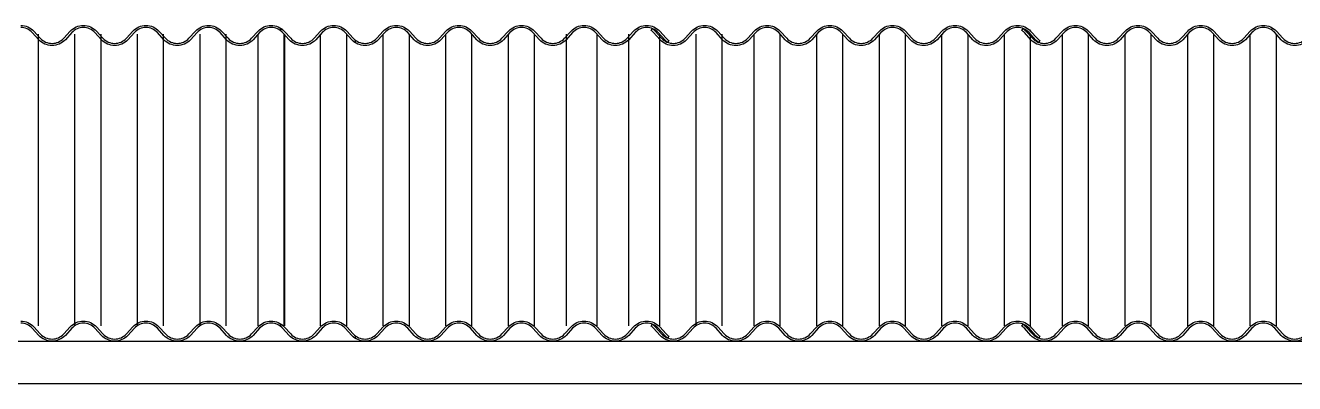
# Model space of a CAD drawing. Header units: millimetres. Extents: x 2119.4 to 2133.7, y 1136.8 to 1139.4.
# Drawn here: x 2122.941 to 2126.531, y 1136.802 to 1137.815 of the extents above; entities that cross this region are included whole.
import ezdxf

# ---------------------------------------------------------------- set-up
doc = ezdxf.new("R2010")
doc.units = ezdxf.units.MM
doc.layers.add('ALVENARIA_FINA', color=1, linetype='Continuous')
doc.layers.add('telhas', color=1, linetype='Continuous')

msp = doc.modelspace()

# ---------------------------------------------------------------- linework, layer by layer
at = {"layer": 'ALVENARIA_FINA'}
for p, q in [((2119.39, 1136.9218), (2131.8896, 1136.9218)), ((2119.39, 1136.8018), (2131.8896, 1136.8018))]:
    msp.add_line(p, q, dxfattribs=at)
at = {"layer": 'telhas'}
for p, q in [((2122.9783, 1136.9651), (2122.9783, 1137.7898)), ((2123.0815, 1136.9651), (2123.0815, 1137.7898)), ((2123.1553, 1136.9651), (2123.1553, 1137.7898)), ((2123.2585, 1136.9651), (2123.2585, 1137.7898)), ((2123.3323, 1136.9651), (2123.3323, 1137.7898)), ((2123.4355, 1136.9651), (2123.4355, 1137.7898)), ((2123.5093, 1136.9651), (2123.5093, 1137.7898)), ((2123.5994, 1136.9651), (2123.5994, 1137.7898)), ((2123.6732, 1136.9651), (2123.6732, 1137.7898)), ((2123.675, 1136.9651), (2123.675, 1137.7898)), ((2123.7764, 1136.9651), (2123.7764, 1137.7898)), ((2123.7764, 1136.9651), (2123.7764, 1137.7898)), ((2123.8502, 1136.9651), (2123.8502, 1137.7898)), ((2123.8502, 1136.9651), (2123.8502, 1137.7898)), ((2123.9534, 1136.9651), (2123.9534, 1137.7898)), ((2123.9534, 1136.9651), (2123.9534, 1137.7898)), ((2124.0272, 1136.9651), (2124.0272, 1137.7898)), ((2124.0272, 1136.9651), (2124.0272, 1137.7898)), ((2124.1304, 1136.9651), (2124.1304, 1137.7898)), ((2124.1304, 1136.9651), (2124.1304, 1137.7898)), ((2124.2042, 1136.9651), (2124.2042, 1137.7898)), ((2124.2042, 1136.9651), (2124.2042, 1137.7898)), ((2124.3074, 1136.9651), (2124.3074, 1137.7898)), ((2124.3074, 1136.9651), (2124.3074, 1137.7898)), ((2124.3812, 1136.9651), (2124.3812, 1137.7898)), ((2124.3812, 1136.9651), (2124.3812, 1137.7898)), ((2124.4713, 1136.9651), (2124.4713, 1137.7898)), ((2124.5582, 1136.9651), (2124.5582, 1137.7898)), ((2124.6483, 1136.9651), (2124.6483, 1137.7898)), ((2124.7352, 1136.9651), (2124.7352, 1137.7898)), ((2124.8384, 1136.9651), (2124.8384, 1137.7898)), ((2124.9122, 1136.9651), (2124.9122, 1137.7898)), ((2125.0023, 1136.9651), (2125.0023, 1137.7898)), ((2125.0761, 1136.9651), (2125.0761, 1137.7898)), ((2125.1793, 1136.9651), (2125.1793, 1137.7898)), ((2125.2531, 1136.9651), (2125.2531, 1137.7898)), ((2125.3563, 1136.9651), (2125.3563, 1137.7898)), ((2125.4301, 1136.9651), (2125.4301, 1137.7898)), ((2125.5333, 1136.9651), (2125.5333, 1137.7898)), ((2125.6071, 1136.9651), (2125.6071, 1137.7898)), ((2125.7103, 1136.9651), (2125.7103, 1137.7898)), ((2125.7841, 1136.9651), (2125.7841, 1137.7898)), ((2125.8741, 1136.9651), (2125.8741, 1137.7898)), ((2125.9479, 1136.9651), (2125.9479, 1137.7898)), ((2126.0511, 1136.9651), (2126.0511, 1137.7898)), ((2126.1249, 1136.9651), (2126.1249, 1137.7898)), ((2126.2281, 1136.9651), (2126.2281, 1137.7898)), ((2126.3019, 1136.9651), (2126.3019, 1137.7898)), ((2126.4051, 1136.9651), (2126.4051, 1137.7898)), ((2126.4789, 1136.9651), (2126.4789, 1137.7898))]:
    msp.add_line(p, q, dxfattribs=at)
for points in [[(2122.9283, 1137.815, -0.210516), (2122.9652, 1137.7987), (2122.9836, 1137.7786, 0.210516), (2123.0168, 1137.764, 0.210516), (2123.05, 1137.7786), (2123.0684, 1137.7987, -0.210516), (2123.1053, 1137.815, -0.210516), (2123.1422, 1137.7987), (2123.1606, 1137.7786, 0.210516), (2123.1938, 1137.764, 0.210516), (2123.227, 1137.7786), (2123.2454, 1137.7987, -0.210516), (2123.2823, 1137.815, -0.210516), (2123.3192, 1137.7987), (2123.3376, 1137.7786, 0.210516), (2123.3708, 1137.764, 0.210516), (2123.404, 1137.7786), (2123.4224, 1137.7987, -0.210516), (2123.4593, 1137.815, -0.210516), (2123.4962, 1137.7987), (2123.5146, 1137.7786, 0.210516), (2123.5478, 1137.764, 0.210516), (2123.581, 1137.7786), (2123.5994, 1137.7987, -0.210516), (2123.6363, 1137.815, -0.210516), (2123.6732, 1137.7987), (2123.6916, 1137.7786, 0.210516), (2123.7248, 1137.764, 0.210516), (2123.758, 1137.7786), (2123.7764, 1137.7987, -0.210516), (2123.8133, 1137.815, -0.210516), (2123.8502, 1137.7987), (2123.8686, 1137.7786, 0.056934), (2123.8763, 1137.7719), (2123.8729, 1137.7669, -0.056934), (2123.8642, 1137.7745), (2123.8458, 1137.7947, 0.210516), (2123.8133, 1137.809, 0.210516), (2123.7808, 1137.7947), (2123.7624, 1137.7745, -0.210516), (2123.7248, 1137.758, -0.210516), (2123.6872, 1137.7745), (2123.6688, 1137.7947, 0.210516), (2123.6363, 1137.809, 0.210516), (2123.6038, 1137.7947), (2123.5854, 1137.7745, -0.210516), (2123.5478, 1137.758, -0.210516), (2123.5102, 1137.7745), (2123.4918, 1137.7947, 0.210516), (2123.4593, 1137.809, 0.210516), (2123.4268, 1137.7947), (2123.4084, 1137.7745, -0.210516), (2123.3708, 1137.758, -0.210516), (2123.3332, 1137.7745), (2123.3148, 1137.7947, 0.210516), (2123.2823, 1137.809, 0.210516), (2123.2498, 1137.7947), (2123.2314, 1137.7745, -0.210516), (2123.1938, 1137.758, -0.210516), (2123.1562, 1137.7745), (2123.1378, 1137.7947, 0.210516), (2123.1053, 1137.809, 0.210516), (2123.0728, 1137.7947), (2123.0544, 1137.7745, -0.210516), (2123.0168, 1137.758, -0.210516), (2122.9792, 1137.7745), (2122.9608, 1137.7947, 0.210516), (2122.9283, 1137.809, 0.210516)], [(2122.9283, 1137.815, -0.210516), (2122.9652, 1137.7987), (2122.9836, 1137.7786, 0.210516), (2123.0168, 1137.764, 0.210516), (2123.05, 1137.7786), (2123.0684, 1137.7987, -0.210516), (2123.1053, 1137.815, -0.210516), (2123.1422, 1137.7987), (2123.1606, 1137.7786, 0.210516), (2123.1938, 1137.764, 0.210516), (2123.227, 1137.7786), (2123.2454, 1137.7987, -0.210516), (2123.2823, 1137.815, -0.210516), (2123.3192, 1137.7987), (2123.3376, 1137.7786, 0.210516), (2123.3708, 1137.764, 0.210516), (2123.404, 1137.7786), (2123.4224, 1137.7987, -0.210516), (2123.4593, 1137.815, -0.210516), (2123.4962, 1137.7987), (2123.5146, 1137.7786, 0.210516), (2123.5478, 1137.764, 0.210516), (2123.581, 1137.7786), (2123.5994, 1137.7987, -0.210516), (2123.6363, 1137.815, -0.210516), (2123.6732, 1137.7987), (2123.6916, 1137.7786, 0.210516), (2123.7248, 1137.764, 0.210516), (2123.758, 1137.7786), (2123.7764, 1137.7987, -0.210516), (2123.8133, 1137.815, -0.210516), (2123.8502, 1137.7987), (2123.8686, 1137.7786, 0.056934), (2123.8763, 1137.7719), (2123.8729, 1137.7669, -0.056934), (2123.8642, 1137.7745), (2123.8458, 1137.7947, 0.210516), (2123.8133, 1137.809, 0.210516), (2123.7808, 1137.7947), (2123.7624, 1137.7745, -0.210516), (2123.7248, 1137.758, -0.210516), (2123.6872, 1137.7745), (2123.6688, 1137.7947, 0.210516), (2123.6363, 1137.809, 0.210516), (2123.6038, 1137.7947), (2123.5854, 1137.7745, -0.210516), (2123.5478, 1137.758, -0.210516), (2123.5102, 1137.7745), (2123.4918, 1137.7947, 0.210516), (2123.4593, 1137.809, 0.210516), (2123.4268, 1137.7947), (2123.4084, 1137.7745, -0.210516), (2123.3708, 1137.758, -0.210516), (2123.3332, 1137.7745), (2123.3148, 1137.7947, 0.210516), (2123.2823, 1137.809, 0.210516), (2123.2498, 1137.7947), (2123.2314, 1137.7745, -0.210516), (2123.1938, 1137.758, -0.210516), (2123.1562, 1137.7745), (2123.1378, 1137.7947, 0.210516), (2123.1053, 1137.809, 0.210516), (2123.0728, 1137.7947), (2123.0544, 1137.7745, -0.210516), (2123.0168, 1137.758, -0.210516), (2122.9792, 1137.7745), (2122.9608, 1137.7947, 0.210516), (2122.9283, 1137.809, 0.210516)], [(2126.5682, 1137.7745, -0.210516), (2126.5305, 1137.758, -0.210516), (2126.4929, 1137.7745), (2126.4745, 1137.7947, 0.210516), (2126.442, 1137.809, 0.210516), (2126.4096, 1137.7947), (2126.3912, 1137.7745, -0.210516), (2126.3535, 1137.758, -0.210516), (2126.3159, 1137.7745), (2126.2975, 1137.7947, 0.210516), (2126.265, 1137.809, 0.210516), (2126.2326, 1137.7947), (2126.2142, 1137.7745, -0.210516), (2126.1765, 1137.758, -0.210516), (2126.1389, 1137.7745), (2126.1205, 1137.7947, 0.210516), (2126.088, 1137.809, 0.210516), (2126.0556, 1137.7947), (2126.0372, 1137.7745, -0.210516), (2125.9995, 1137.758, -0.210516), (2125.9619, 1137.7745), (2125.9435, 1137.7947, 0.210516), (2125.911, 1137.809, 0.210516), (2125.8786, 1137.7947), (2125.8602, 1137.7745, -0.210516), (2125.8225, 1137.758, -0.210516), (2125.7849, 1137.7745), (2125.7665, 1137.7947, 0.052993), (2125.7595, 1137.8008), (2125.763, 1137.8057, -0.052993), (2125.7709, 1137.7987), (2125.7893, 1137.7786, 0.210516), (2125.8225, 1137.764, 0.210516), (2125.8557, 1137.7786), (2125.8741, 1137.7987, -0.210516), (2125.911, 1137.815, -0.210516), (2125.9479, 1137.7987), (2125.9663, 1137.7786, 0.210516), (2125.9995, 1137.764, 0.210516), (2126.0327, 1137.7786), (2126.0511, 1137.7987, -0.210516), (2126.088, 1137.815, -0.210516), (2126.1249, 1137.7987), (2126.1433, 1137.7786, 0.210516), (2126.1765, 1137.764, 0.210516), (2126.2097, 1137.7786), (2126.2281, 1137.7987, -0.210516), (2126.265, 1137.815, -0.210516), (2126.3019, 1137.7987), (2126.3203, 1137.7786, 0.210516), (2126.3535, 1137.764, 0.210516), (2126.3867, 1137.7786), (2126.4051, 1137.7987, -0.210516), (2126.442, 1137.815, -0.210516), (2126.4789, 1137.7987), (2126.4973, 1137.7786, 0.210516), (2126.5305, 1137.764, 0.210516), (2126.5637, 1137.7786)], [(2126.5682, 1137.7745, -0.210516), (2126.5305, 1137.758, -0.210516), (2126.4929, 1137.7745), (2126.4745, 1137.7947, 0.210516), (2126.442, 1137.809, 0.210516), (2126.4096, 1137.7947), (2126.3912, 1137.7745, -0.210516), (2126.3535, 1137.758, -0.210516), (2126.3159, 1137.7745), (2126.2975, 1137.7947, 0.210516), (2126.265, 1137.809, 0.210516), (2126.2326, 1137.7947), (2126.2142, 1137.7745, -0.210516), (2126.1765, 1137.758, -0.210516), (2126.1389, 1137.7745), (2126.1205, 1137.7947, 0.210516), (2126.088, 1137.809, 0.210516), (2126.0556, 1137.7947), (2126.0372, 1137.7745, -0.210516), (2125.9995, 1137.758, -0.210516), (2125.9619, 1137.7745), (2125.9435, 1137.7947, 0.210516), (2125.911, 1137.809, 0.210516), (2125.8786, 1137.7947), (2125.8602, 1137.7745, -0.210516), (2125.8225, 1137.758, -0.210516), (2125.7849, 1137.7745), (2125.7665, 1137.7947, 0.052993), (2125.7595, 1137.8008), (2125.763, 1137.8057, -0.052993), (2125.7709, 1137.7987), (2125.7893, 1137.7786, 0.210516), (2125.8225, 1137.764, 0.210516), (2125.8557, 1137.7786), (2125.8741, 1137.7987, -0.210516), (2125.911, 1137.815, -0.210516), (2125.9479, 1137.7987), (2125.9663, 1137.7786, 0.210516), (2125.9995, 1137.764, 0.210516), (2126.0327, 1137.7786), (2126.0511, 1137.7987, -0.210516), (2126.088, 1137.815, -0.210516), (2126.1249, 1137.7987), (2126.1433, 1137.7786, 0.210516), (2126.1765, 1137.764, 0.210516), (2126.2097, 1137.7786), (2126.2281, 1137.7987, -0.210516), (2126.265, 1137.815, -0.210516), (2126.3019, 1137.7987), (2126.3203, 1137.7786, 0.210516), (2126.3535, 1137.764, 0.210516), (2126.3867, 1137.7786), (2126.4051, 1137.7987, -0.210516), (2126.442, 1137.815, -0.210516), (2126.4789, 1137.7987), (2126.4973, 1137.7786, 0.210516), (2126.5305, 1137.764, 0.210516), (2126.5637, 1137.7786)], [(2122.9283, 1136.9788, -0.210516), (2122.9652, 1136.9625), (2122.9836, 1136.9424, 0.210516), (2123.0168, 1136.9278, 0.210516), (2123.05, 1136.9424), (2123.0684, 1136.9625, -0.210516), (2123.1053, 1136.9788, -0.210516), (2123.1422, 1136.9625), (2123.1606, 1136.9424, 0.210516), (2123.1938, 1136.9278, 0.210516), (2123.227, 1136.9424), (2123.2454, 1136.9625, -0.210516), (2123.2823, 1136.9788, -0.210516), (2123.3192, 1136.9625), (2123.3376, 1136.9424, 0.210516), (2123.3708, 1136.9278, 0.210516), (2123.404, 1136.9424), (2123.4224, 1136.9625, -0.210516), (2123.4593, 1136.9788, -0.210516), (2123.4962, 1136.9625), (2123.5146, 1136.9424, 0.210516), (2123.5478, 1136.9278, 0.210516), (2123.581, 1136.9424), (2123.5994, 1136.9625, -0.210516), (2123.6363, 1136.9788, -0.210516), (2123.6732, 1136.9625), (2123.6916, 1136.9424, 0.210516), (2123.7248, 1136.9278, 0.210516), (2123.758, 1136.9424), (2123.7764, 1136.9625, -0.210516), (2123.8133, 1136.9788, -0.210516), (2123.8502, 1136.9625), (2123.8686, 1136.9424, 0.056934), (2123.8763, 1136.9357), (2123.8729, 1136.9307, -0.056934), (2123.8642, 1136.9383), (2123.8458, 1136.9585, 0.210516), (2123.8133, 1136.9728, 0.210516), (2123.7808, 1136.9585), (2123.7624, 1136.9383, -0.210516), (2123.7248, 1136.9218, -0.210516), (2123.6872, 1136.9383), (2123.6688, 1136.9585, 0.210516), (2123.6363, 1136.9728, 0.210516), (2123.6038, 1136.9585), (2123.5854, 1136.9383, -0.210516), (2123.5478, 1136.9218, -0.210516), (2123.5102, 1136.9383), (2123.4918, 1136.9585, 0.210516), (2123.4593, 1136.9728, 0.210516), (2123.4268, 1136.9585), (2123.4084, 1136.9383, -0.210516), (2123.3708, 1136.9218, -0.210516), (2123.3332, 1136.9383), (2123.3148, 1136.9585, 0.210516), (2123.2823, 1136.9728, 0.210516), (2123.2498, 1136.9585), (2123.2314, 1136.9383, -0.210516), (2123.1938, 1136.9218, -0.210516), (2123.1562, 1136.9383), (2123.1378, 1136.9585, 0.210516), (2123.1053, 1136.9728, 0.210516), (2123.0728, 1136.9585), (2123.0544, 1136.9383, -0.210516), (2123.0168, 1136.9218, -0.210516), (2122.9792, 1136.9383), (2122.9608, 1136.9585, 0.210516), (2122.9283, 1136.9728, 0.210516)], [(2126.5682, 1136.9383, -0.210516), (2126.5305, 1136.9218, -0.210516), (2126.4929, 1136.9383), (2126.4745, 1136.9585, 0.210516), (2126.442, 1136.9728, 0.210516), (2126.4096, 1136.9585), (2126.3912, 1136.9383, -0.210516), (2126.3535, 1136.9218, -0.210516), (2126.3159, 1136.9383), (2126.2975, 1136.9585, 0.210516), (2126.265, 1136.9728, 0.210516), (2126.2326, 1136.9585), (2126.2142, 1136.9383, -0.210516), (2126.1765, 1136.9218, -0.210516), (2126.1389, 1136.9383), (2126.1205, 1136.9585, 0.210516), (2126.088, 1136.9728, 0.210516), (2126.0556, 1136.9585), (2126.0372, 1136.9383, -0.210516), (2125.9995, 1136.9218, -0.210516), (2125.9619, 1136.9383), (2125.9435, 1136.9585, 0.210516), (2125.911, 1136.9728, 0.210516), (2125.8786, 1136.9585), (2125.8602, 1136.9383, -0.210516), (2125.8225, 1136.9218, -0.210516), (2125.7849, 1136.9383), (2125.7665, 1136.9585, 0.052993), (2125.7595, 1136.9646), (2125.763, 1136.9695, -0.052993), (2125.7709, 1136.9625), (2125.7893, 1136.9424, 0.210516), (2125.8225, 1136.9278, 0.210516), (2125.8557, 1136.9424), (2125.8741, 1136.9625, -0.210516), (2125.911, 1136.9788, -0.210516), (2125.9479, 1136.9625), (2125.9663, 1136.9424, 0.210516), (2125.9995, 1136.9278, 0.210516), (2126.0327, 1136.9424), (2126.0511, 1136.9625, -0.210516), (2126.088, 1136.9788, -0.210516), (2126.1249, 1136.9625), (2126.1433, 1136.9424, 0.210516), (2126.1765, 1136.9278, 0.210516), (2126.2097, 1136.9424), (2126.2281, 1136.9625, -0.210516), (2126.265, 1136.9788, -0.210516), (2126.3019, 1136.9625), (2126.3203, 1136.9424, 0.210516), (2126.3535, 1136.9278, 0.210516), (2126.3867, 1136.9424), (2126.4051, 1136.9625, -0.210516), (2126.442, 1136.9788, -0.210516), (2126.4789, 1136.9625), (2126.4973, 1136.9424, 0.210516), (2126.5305, 1136.9278, 0.210516), (2126.5637, 1136.9424)]]:
    msp.add_lwpolyline(points, format="xyb", dxfattribs=at)
for points in [[(2124.7492, 1137.7745), (2124.7308, 1137.7947, 0.210516), (2124.6983, 1137.809, 0.210516), (2124.6658, 1137.7947), (2124.6474, 1137.7745, -0.210516), (2124.6098, 1137.758, -0.210516), (2124.5722, 1137.7745), (2124.5538, 1137.7947, 0.210516), (2124.5213, 1137.809, 0.210516), (2124.4888, 1137.7947), (2124.4704, 1137.7745, -0.210516), (2124.4328, 1137.758, -0.210516), (2124.3952, 1137.7745), (2124.3768, 1137.7947, 0.210516), (2124.3443, 1137.809, 0.210516), (2124.3118, 1137.7947), (2124.2934, 1137.7745, -0.210516), (2124.2558, 1137.758, -0.210516), (2124.2182, 1137.7745), (2124.1998, 1137.7947, 0.210516), (2124.1673, 1137.809, 0.210516), (2124.1348, 1137.7947), (2124.1164, 1137.7745, -0.210516), (2124.0788, 1137.758, -0.210516), (2124.0412, 1137.7745), (2124.0228, 1137.7947, 0.210516), (2123.9903, 1137.809, 0.210516), (2123.9578, 1137.7947), (2123.9394, 1137.7745, -0.210516), (2123.9018, 1137.758, -0.210516), (2123.8642, 1137.7745), (2123.8458, 1137.7947, 0.210516), (2123.8133, 1137.809, 0.210516), (2123.7808, 1137.7947), (2123.7624, 1137.7745, -0.210516), (2123.7248, 1137.758, -0.210516), (2123.6872, 1137.7745), (2123.6688, 1137.7947, 0.052993), (2123.6618, 1137.8008), (2123.6653, 1137.8057, -0.052993), (2123.6732, 1137.7987), (2123.6916, 1137.7786, 0.210516), (2123.7248, 1137.764, 0.210516), (2123.758, 1137.7786), (2123.7764, 1137.7987, -0.210516), (2123.8133, 1137.815, -0.210516), (2123.8502, 1137.7987), (2123.8686, 1137.7786, 0.210516), (2123.9018, 1137.764, 0.210516), (2123.935, 1137.7786), (2123.9534, 1137.7987, -0.210516), (2123.9903, 1137.815, -0.210516), (2124.0272, 1137.7987), (2124.0456, 1137.7786, 0.210516), (2124.0788, 1137.764, 0.210516), (2124.112, 1137.7786), (2124.1304, 1137.7987, -0.210516), (2124.1673, 1137.815, -0.210516), (2124.2042, 1137.7987), (2124.2226, 1137.7786, 0.210516), (2124.2558, 1137.764, 0.210516), (2124.289, 1137.7786), (2124.3074, 1137.7987, -0.210516), (2124.3443, 1137.815, -0.210516), (2124.3812, 1137.7987), (2124.3996, 1137.7786, 0.210516), (2124.4328, 1137.764, 0.210516), (2124.466, 1137.7786), (2124.4844, 1137.7987, -0.210516), (2124.5213, 1137.815, -0.210516), (2124.5582, 1137.7987), (2124.5766, 1137.7786, 0.210516), (2124.6098, 1137.764, 0.210516), (2124.643, 1137.7786), (2124.6614, 1137.7987, -0.210516), (2124.6983, 1137.815, -0.210516), (2124.7352, 1137.7987), (2124.7536, 1137.7786, 0.056934), (2124.7613, 1137.7719), (2124.7579, 1137.7669, -0.056934)], [(2124.7492, 1137.7745), (2124.7308, 1137.7947, 0.210516), (2124.6983, 1137.809, 0.210516), (2124.6658, 1137.7947), (2124.6474, 1137.7745, -0.210516), (2124.6098, 1137.758, -0.210516), (2124.5722, 1137.7745), (2124.5538, 1137.7947, 0.210516), (2124.5213, 1137.809, 0.210516), (2124.4888, 1137.7947), (2124.4704, 1137.7745, -0.210516), (2124.4328, 1137.758, -0.210516), (2124.3952, 1137.7745), (2124.3768, 1137.7947, 0.210516), (2124.3443, 1137.809, 0.210516), (2124.3118, 1137.7947), (2124.2934, 1137.7745, -0.210516), (2124.2558, 1137.758, -0.210516), (2124.2182, 1137.7745), (2124.1998, 1137.7947, 0.210516), (2124.1673, 1137.809, 0.210516), (2124.1348, 1137.7947), (2124.1164, 1137.7745, -0.210516), (2124.0788, 1137.758, -0.210516), (2124.0412, 1137.7745), (2124.0228, 1137.7947, 0.210516), (2123.9903, 1137.809, 0.210516), (2123.9578, 1137.7947), (2123.9394, 1137.7745, -0.210516), (2123.9018, 1137.758, -0.210516), (2123.8642, 1137.7745), (2123.8458, 1137.7947, 0.210516), (2123.8133, 1137.809, 0.210516), (2123.7808, 1137.7947), (2123.7624, 1137.7745, -0.210516), (2123.7248, 1137.758, -0.210516), (2123.6872, 1137.7745), (2123.6688, 1137.7947, 0.052993), (2123.6618, 1137.8008), (2123.6653, 1137.8057, -0.052993), (2123.6732, 1137.7987), (2123.6916, 1137.7786, 0.210516), (2123.7248, 1137.764, 0.210516), (2123.758, 1137.7786), (2123.7764, 1137.7987, -0.210516), (2123.8133, 1137.815, -0.210516), (2123.8502, 1137.7987), (2123.8686, 1137.7786, 0.210516), (2123.9018, 1137.764, 0.210516), (2123.935, 1137.7786), (2123.9534, 1137.7987, -0.210516), (2123.9903, 1137.815, -0.210516), (2124.0272, 1137.7987), (2124.0456, 1137.7786, 0.210516), (2124.0788, 1137.764, 0.210516), (2124.112, 1137.7786), (2124.1304, 1137.7987, -0.210516), (2124.1673, 1137.815, -0.210516), (2124.2042, 1137.7987), (2124.2226, 1137.7786, 0.210516), (2124.2558, 1137.764, 0.210516), (2124.289, 1137.7786), (2124.3074, 1137.7987, -0.210516), (2124.3443, 1137.815, -0.210516), (2124.3812, 1137.7987), (2124.3996, 1137.7786, 0.210516), (2124.4328, 1137.764, 0.210516), (2124.466, 1137.7786), (2124.4844, 1137.7987, -0.210516), (2124.5213, 1137.815, -0.210516), (2124.5582, 1137.7987), (2124.5766, 1137.7786, 0.210516), (2124.6098, 1137.764, 0.210516), (2124.643, 1137.7786), (2124.6614, 1137.7987, -0.210516), (2124.6983, 1137.815, -0.210516), (2124.7352, 1137.7987), (2124.7536, 1137.7786, 0.056934), (2124.7613, 1137.7719), (2124.7579, 1137.7669, -0.056934)], [(2125.798, 1137.7745), (2125.7796, 1137.7947, 0.210516), (2125.7472, 1137.809, 0.210516), (2125.7147, 1137.7947), (2125.6963, 1137.7745, -0.210516), (2125.6587, 1137.758, -0.210516), (2125.621, 1137.7745), (2125.6026, 1137.7947, 0.210516), (2125.5702, 1137.809, 0.210516), (2125.5377, 1137.7947), (2125.5193, 1137.7745, -0.210516), (2125.4817, 1137.758, -0.210516), (2125.444, 1137.7745), (2125.4256, 1137.7947, 0.210516), (2125.3932, 1137.809, 0.210516), (2125.3607, 1137.7947), (2125.3423, 1137.7745, -0.210516), (2125.3047, 1137.758, -0.210516), (2125.267, 1137.7745), (2125.2486, 1137.7947, 0.210516), (2125.2162, 1137.809, 0.210516), (2125.1837, 1137.7947), (2125.1653, 1137.7745, -0.210516), (2125.1277, 1137.758, -0.210516), (2125.09, 1137.7745), (2125.0716, 1137.7947, 0.210516), (2125.0392, 1137.809, 0.210516), (2125.0067, 1137.7947), (2124.9883, 1137.7745, -0.210516), (2124.9507, 1137.758, -0.210516), (2124.913, 1137.7745), (2124.8946, 1137.7947, 0.210516), (2124.8622, 1137.809, 0.210516), (2124.8297, 1137.7947), (2124.8113, 1137.7745, -0.210516), (2124.7737, 1137.758, -0.210516), (2124.736, 1137.7745), (2124.7176, 1137.7947, 0.052993), (2124.7107, 1137.8008), (2124.7141, 1137.8057, -0.052993), (2124.7221, 1137.7987), (2124.7405, 1137.7786, 0.210516), (2124.7737, 1137.764, 0.210516), (2124.8069, 1137.7786), (2124.8253, 1137.7987, -0.210516), (2124.8622, 1137.815, -0.210516), (2124.8991, 1137.7987), (2124.9175, 1137.7786, 0.210516), (2124.9507, 1137.764, 0.210516), (2124.9839, 1137.7786), (2125.0023, 1137.7987, -0.210516), (2125.0392, 1137.815, -0.210516), (2125.0761, 1137.7987), (2125.0945, 1137.7786, 0.210516), (2125.1277, 1137.764, 0.210516), (2125.1609, 1137.7786), (2125.1793, 1137.7987, -0.210516), (2125.2162, 1137.815, -0.210516), (2125.2531, 1137.7987), (2125.2715, 1137.7786, 0.210516), (2125.3047, 1137.764, 0.210516), (2125.3379, 1137.7786), (2125.3563, 1137.7987, -0.210516), (2125.3932, 1137.815, -0.210516), (2125.4301, 1137.7987), (2125.4485, 1137.7786, 0.210516), (2125.4817, 1137.764, 0.210516), (2125.5149, 1137.7786), (2125.5333, 1137.7987, -0.210516), (2125.5702, 1137.815, -0.210516), (2125.6071, 1137.7987), (2125.6255, 1137.7786, 0.210516), (2125.6587, 1137.764, 0.210516), (2125.6919, 1137.7786), (2125.7103, 1137.7987, -0.210516), (2125.7472, 1137.815, -0.210516), (2125.7841, 1137.7987), (2125.8025, 1137.7786, 0.056934), (2125.8102, 1137.7719), (2125.8068, 1137.7669, -0.056934)], [(2125.798, 1137.7745), (2125.7796, 1137.7947, 0.210516), (2125.7472, 1137.809, 0.210516), (2125.7147, 1137.7947), (2125.6963, 1137.7745, -0.210516), (2125.6587, 1137.758, -0.210516), (2125.621, 1137.7745), (2125.6026, 1137.7947, 0.210516), (2125.5702, 1137.809, 0.210516), (2125.5377, 1137.7947), (2125.5193, 1137.7745, -0.210516), (2125.4817, 1137.758, -0.210516), (2125.444, 1137.7745), (2125.4256, 1137.7947, 0.210516), (2125.3932, 1137.809, 0.210516), (2125.3607, 1137.7947), (2125.3423, 1137.7745, -0.210516), (2125.3047, 1137.758, -0.210516), (2125.267, 1137.7745), (2125.2486, 1137.7947, 0.210516), (2125.2162, 1137.809, 0.210516), (2125.1837, 1137.7947), (2125.1653, 1137.7745, -0.210516), (2125.1277, 1137.758, -0.210516), (2125.09, 1137.7745), (2125.0716, 1137.7947, 0.210516), (2125.0392, 1137.809, 0.210516), (2125.0067, 1137.7947), (2124.9883, 1137.7745, -0.210516), (2124.9507, 1137.758, -0.210516), (2124.913, 1137.7745), (2124.8946, 1137.7947, 0.210516), (2124.8622, 1137.809, 0.210516), (2124.8297, 1137.7947), (2124.8113, 1137.7745, -0.210516), (2124.7737, 1137.758, -0.210516), (2124.736, 1137.7745), (2124.7176, 1137.7947, 0.052993), (2124.7107, 1137.8008), (2124.7141, 1137.8057, -0.052993), (2124.7221, 1137.7987), (2124.7405, 1137.7786, 0.210516), (2124.7737, 1137.764, 0.210516), (2124.8069, 1137.7786), (2124.8253, 1137.7987, -0.210516), (2124.8622, 1137.815, -0.210516), (2124.8991, 1137.7987), (2124.9175, 1137.7786, 0.210516), (2124.9507, 1137.764, 0.210516), (2124.9839, 1137.7786), (2125.0023, 1137.7987, -0.210516), (2125.0392, 1137.815, -0.210516), (2125.0761, 1137.7987), (2125.0945, 1137.7786, 0.210516), (2125.1277, 1137.764, 0.210516), (2125.1609, 1137.7786), (2125.1793, 1137.7987, -0.210516), (2125.2162, 1137.815, -0.210516), (2125.2531, 1137.7987), (2125.2715, 1137.7786, 0.210516), (2125.3047, 1137.764, 0.210516), (2125.3379, 1137.7786), (2125.3563, 1137.7987, -0.210516), (2125.3932, 1137.815, -0.210516), (2125.4301, 1137.7987), (2125.4485, 1137.7786, 0.210516), (2125.4817, 1137.764, 0.210516), (2125.5149, 1137.7786), (2125.5333, 1137.7987, -0.210516), (2125.5702, 1137.815, -0.210516), (2125.6071, 1137.7987), (2125.6255, 1137.7786, 0.210516), (2125.6587, 1137.764, 0.210516), (2125.6919, 1137.7786), (2125.7103, 1137.7987, -0.210516), (2125.7472, 1137.815, -0.210516), (2125.7841, 1137.7987), (2125.8025, 1137.7786, 0.056934), (2125.8102, 1137.7719), (2125.8068, 1137.7669, -0.056934)], [(2124.7492, 1136.9383), (2124.7308, 1136.9585, 0.210516), (2124.6983, 1136.9728, 0.210516), (2124.6658, 1136.9585), (2124.6474, 1136.9383, -0.210516), (2124.6098, 1136.9218, -0.210516), (2124.5722, 1136.9383), (2124.5538, 1136.9585, 0.210516), (2124.5213, 1136.9728, 0.210516), (2124.4888, 1136.9585), (2124.4704, 1136.9383, -0.210516), (2124.4328, 1136.9218, -0.210516), (2124.3952, 1136.9383), (2124.3768, 1136.9585, 0.210516), (2124.3443, 1136.9728, 0.210516), (2124.3118, 1136.9585), (2124.2934, 1136.9383, -0.210516), (2124.2558, 1136.9218, -0.210516), (2124.2182, 1136.9383), (2124.1998, 1136.9585, 0.210516), (2124.1673, 1136.9728, 0.210516), (2124.1348, 1136.9585), (2124.1164, 1136.9383, -0.210516), (2124.0788, 1136.9218, -0.210516), (2124.0412, 1136.9383), (2124.0228, 1136.9585, 0.210516), (2123.9903, 1136.9728, 0.210516), (2123.9578, 1136.9585), (2123.9394, 1136.9383, -0.210516), (2123.9018, 1136.9218, -0.210516), (2123.8642, 1136.9383), (2123.8458, 1136.9585, 0.210516), (2123.8133, 1136.9728, 0.210516), (2123.7808, 1136.9585), (2123.7624, 1136.9383, -0.210516), (2123.7248, 1136.9218, -0.210516), (2123.6872, 1136.9383), (2123.6688, 1136.9585, 0.052993), (2123.6618, 1136.9646), (2123.6653, 1136.9695, -0.052993), (2123.6732, 1136.9625), (2123.6916, 1136.9424, 0.210516), (2123.7248, 1136.9278, 0.210516), (2123.758, 1136.9424), (2123.7764, 1136.9625, -0.210516), (2123.8133, 1136.9788, -0.210516), (2123.8502, 1136.9625), (2123.8686, 1136.9424, 0.210516), (2123.9018, 1136.9278, 0.210516), (2123.935, 1136.9424), (2123.9534, 1136.9625, -0.210516), (2123.9903, 1136.9788, -0.210516), (2124.0272, 1136.9625), (2124.0456, 1136.9424, 0.210516), (2124.0788, 1136.9278, 0.210516), (2124.112, 1136.9424), (2124.1304, 1136.9625, -0.210516), (2124.1673, 1136.9788, -0.210516), (2124.2042, 1136.9625), (2124.2226, 1136.9424, 0.210516), (2124.2558, 1136.9278, 0.210516), (2124.289, 1136.9424), (2124.3074, 1136.9625, -0.210516), (2124.3443, 1136.9788, -0.210516), (2124.3812, 1136.9625), (2124.3996, 1136.9424, 0.210516), (2124.4328, 1136.9278, 0.210516), (2124.466, 1136.9424), (2124.4844, 1136.9625, -0.210516), (2124.5213, 1136.9788, -0.210516), (2124.5582, 1136.9625), (2124.5766, 1136.9424, 0.210516), (2124.6098, 1136.9278, 0.210516), (2124.643, 1136.9424), (2124.6614, 1136.9625, -0.210516), (2124.6983, 1136.9788, -0.210516), (2124.7352, 1136.9625), (2124.7536, 1136.9424, 0.056934), (2124.7613, 1136.9357), (2124.7579, 1136.9307, -0.056934)], [(2125.798, 1136.9383), (2125.7796, 1136.9585, 0.210516), (2125.7472, 1136.9728, 0.210516), (2125.7147, 1136.9585), (2125.6963, 1136.9383, -0.210516), (2125.6587, 1136.9218, -0.210516), (2125.621, 1136.9383), (2125.6026, 1136.9585, 0.210516), (2125.5702, 1136.9728, 0.210516), (2125.5377, 1136.9585), (2125.5193, 1136.9383, -0.210516), (2125.4817, 1136.9218, -0.210516), (2125.444, 1136.9383), (2125.4256, 1136.9585, 0.210516), (2125.3932, 1136.9728, 0.210516), (2125.3607, 1136.9585), (2125.3423, 1136.9383, -0.210516), (2125.3047, 1136.9218, -0.210516), (2125.267, 1136.9383), (2125.2486, 1136.9585, 0.210516), (2125.2162, 1136.9728, 0.210516), (2125.1837, 1136.9585), (2125.1653, 1136.9383, -0.210516), (2125.1277, 1136.9218, -0.210516), (2125.09, 1136.9383), (2125.0716, 1136.9585, 0.210516), (2125.0392, 1136.9728, 0.210516), (2125.0067, 1136.9585), (2124.9883, 1136.9383, -0.210516), (2124.9507, 1136.9218, -0.210516), (2124.913, 1136.9383), (2124.8946, 1136.9585, 0.210516), (2124.8622, 1136.9728, 0.210516), (2124.8297, 1136.9585), (2124.8113, 1136.9383, -0.210516), (2124.7737, 1136.9218, -0.210516), (2124.736, 1136.9383), (2124.7176, 1136.9585, 0.052993), (2124.7107, 1136.9646), (2124.7141, 1136.9695, -0.052993), (2124.7221, 1136.9625), (2124.7405, 1136.9424, 0.210516), (2124.7737, 1136.9278, 0.210516), (2124.8069, 1136.9424), (2124.8253, 1136.9625, -0.210516), (2124.8622, 1136.9788, -0.210516), (2124.8991, 1136.9625), (2124.9175, 1136.9424, 0.210516), (2124.9507, 1136.9278, 0.210516), (2124.9839, 1136.9424), (2125.0023, 1136.9625, -0.210516), (2125.0392, 1136.9788, -0.210516), (2125.0761, 1136.9625), (2125.0945, 1136.9424, 0.210516), (2125.1277, 1136.9278, 0.210516), (2125.1609, 1136.9424), (2125.1793, 1136.9625, -0.210516), (2125.2162, 1136.9788, -0.210516), (2125.2531, 1136.9625), (2125.2715, 1136.9424, 0.210516), (2125.3047, 1136.9278, 0.210516), (2125.3379, 1136.9424), (2125.3563, 1136.9625, -0.210516), (2125.3932, 1136.9788, -0.210516), (2125.4301, 1136.9625), (2125.4485, 1136.9424, 0.210516), (2125.4817, 1136.9278, 0.210516), (2125.5149, 1136.9424), (2125.5333, 1136.9625, -0.210516), (2125.5702, 1136.9788, -0.210516), (2125.6071, 1136.9625), (2125.6255, 1136.9424, 0.210516), (2125.6587, 1136.9278, 0.210516), (2125.6919, 1136.9424), (2125.7103, 1136.9625, -0.210516), (2125.7472, 1136.9788, -0.210516), (2125.7841, 1136.9625), (2125.8025, 1136.9424, 0.056934), (2125.8102, 1136.9357), (2125.8068, 1136.9307, -0.056934)]]:
    msp.add_lwpolyline(points, format="xyb", close=True, dxfattribs=at)

doc.saveas('drawing.dxf')
